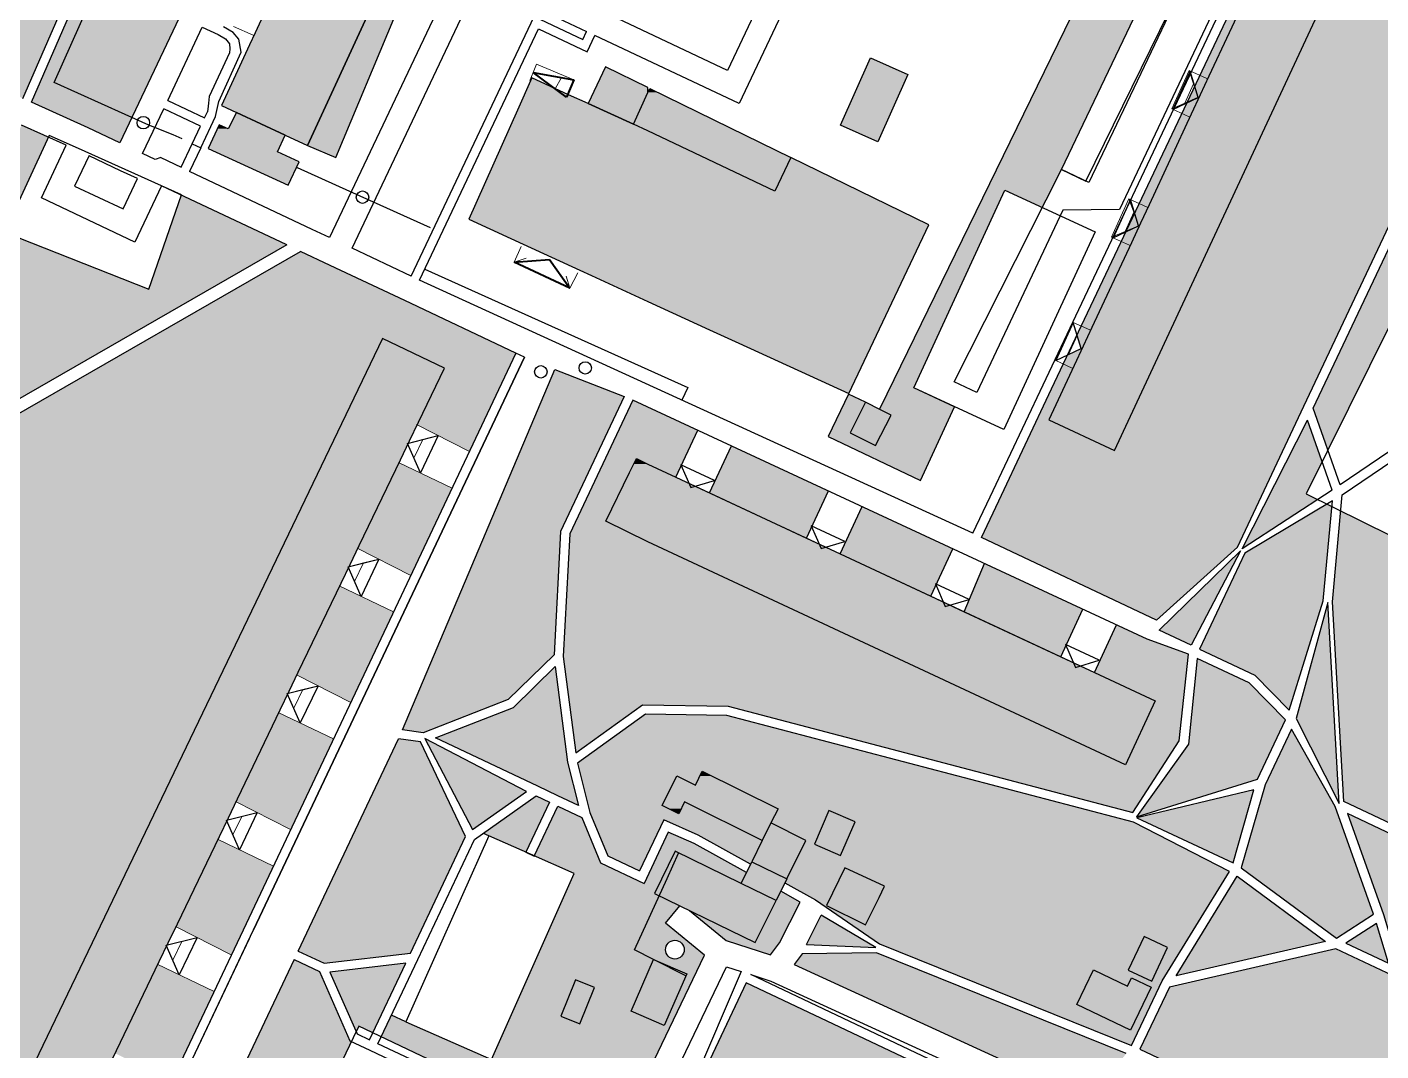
# Model space of a CAD drawing. Extents: x 1000 to 4000, y -4000 to -1000.
# Drawn here: x 1900.4 to 2117.6, y -2611.1 to -2446.8 of the extents above; entities that cross this region are included whole.
import ezdxf

# ---------------------------------------------------------------- set-up
doc = ezdxf.new("R2010")
doc.units = 0
doc.header["$MEASUREMENT"] = 0
for name, color, linetype in [('AVTOSTOYANKI', 150, 'CONTINUOUS'), ('DOR_DOROZHKA', 40, 'CONTINUOUS'), ('DOR_LESTNICA', 6, 'CONTINUOUS'), ('MUSOR_PLOSHCHADKI', 34, 'CONTINUOUS'), ('OGRAZHDENIYA', 12, 'CONTINUOUS'), ('PL_DETSKAYA', 1, 'CONTINUOUS'), ('PL_SPORT', 5, 'CONTINUOUS'), ('PROEZDY', 253, 'CONTINUOUS'), ('VOROTA_SHLAGBAUMY', 30, 'CONTINUOUS'), ('ZDANIYA', 250, 'CONTINUOUS'), ('ZDANIYA_OSM_DOP', 250, 'CONTINUOUS'), ('ZDANIYA_OSM_DOP_ZALIVKA', 252, 'CONTINUOUS'), ('ZDANIYA_ZALIVKA', 251, 'CONTINUOUS')]:
    doc.layers.add(name, color=color, linetype=linetype)
doc.layers.add('GREEN_AREAS', color=7, linetype='CONTINUOUS', true_color=0x91ce82)
doc.layers.add('подъезды', color=6, linetype='CONTINUOUS', lineweight=40)

msp = doc.modelspace()

# ---------------------------------------------------------------- hatches: boundary and pattern name
at = {"layer": 'GREEN_AREAS'}
h = msp.add_hatch(color=256, dxfattribs=at)
h.dxf.hatch_style = 1
h.paths.add_polyline_path([(2049.15, -2507.73), (2042.63, -2504.73), (2057.26, -2473.01), (2063.28, -2475.78), (2066.36, -2469.69), (2104.11, -2390.61), (2108.44, -2392.67), (2110.95, -2389.29, -0.29898), (2110.05, -2387.91, -0.699107), (2112.69, -2386.95), (2114.64, -2384.32), (2101.62, -2376.39), (2078.93, -2422.5), (2038.31, -2505.73), (2037.13, -2508.15), (2037.28, -2508.22), (2038.99, -2509.09), (2036.5, -2513.97), (2032.43, -2511.9), (2034.91, -2507.02), (2032.16, -2505.71), (2028.92, -2512.51), (2043.72, -2519.55)])
h = msp.add_hatch(color=256, dxfattribs=at)
h.dxf.hatch_style = 1
h.paths.add_polyline_path([(2104.11, -2390.61), (2108.44, -2392.67), (2110.95, -2389.29, -0.29898), (2110.05, -2387.91, -0.699107), (2112.69, -2386.95), (2114.64, -2384.32), (2101.62, -2376.39), (2101.16, -2377.32), (2100.96, -2378.82), (2100.31, -2381.51), (2098.08, -2386.81), (2057.47, -2473.11), (2063.28, -2475.78), (2066.36, -2469.69)])
h = msp.add_hatch(color=256, dxfattribs=at)
h.dxf.hatch_style = 1
h.paths.add_polyline_path([(2122.56, -2470.95), (2132.42, -2448.6), (2146.11, -2418.23), (2125.68, -2409.19), (2124.72, -2411.17), (2112.01, -2405.02), (2106.86, -2415.92), (2107.28, -2417.31), (2105.89, -2417.97), (2064.76, -2504.89), (2056.28, -2522.81), (2053.49, -2528.7), (2081.56, -2541.97), (2094.55, -2530.27), (2105.24, -2507.63)])
h.paths.add_polyline_path([(2074.83, -2514.77), (2064.3, -2509.86), (2068.38, -2501.12), (2069.83, -2498), (2071.22, -2495.01), (2077.55, -2481.43), (2079.01, -2478.28), (2080.39, -2475.32), (2087.16, -2460.79), (2088.61, -2457.69), (2090, -2454.68), (2096.5, -2440.73), (2097.93, -2437.67), (2099.35, -2434.62), (2106.18, -2419.95), (2107.6, -2416.89), (2109.02, -2413.84), (2111.48, -2408.57), (2122, -2413.47)], flags=16)
h.paths.add_polyline_path([(2068.87, -2496.31), (2069.51, -2498.41), (2067.47, -2499.38)], flags=16)
h = msp.add_hatch(color=256, dxfattribs=at)
h.dxf.hatch_style = 1
h.paths.add_polyline_path([(1915.23, -2422.65), (1902.29, -2417.36), (1886.61, -2452.23), (1899.71, -2458.26)])
h = msp.add_hatch(color=256, dxfattribs=at)
h.dxf.hatch_style = 1
h.paths.add_polyline_path([(1904.76, -2455.7), (1918.74, -2424.34), (1916.58, -2423.3), (1901.08, -2458.88), (1910.18, -2462.97), (1915.3, -2465.39), (1917.21, -2461.35)])
h = msp.add_hatch(color=256, dxfattribs=at)
h.dxf.hatch_style = 1
h.paths.add_polyline_path([(1931.76, -2430.61), (1918.74, -2424.34), (1904.76, -2455.7), (1917.21, -2461.35)])
h = msp.add_hatch(color=256, dxfattribs=at)
h.dxf.hatch_style = 1
h.paths.add_polyline_path([(2122.53, -2487.55), (2143.81, -2498.06), (2157.91, -2488.51), (2123.59, -2472.27), (2106.73, -2507.99), (2109.08, -2514.67)])
h.paths.add_polyline_path([(2127.89, -2463.86), (2130.26, -2458.91), (2157.48, -2471.93), (2155.11, -2476.88)], flags=16)
h = msp.add_hatch(color=256, dxfattribs=at)
h.dxf.hatch_style = 1
h.paths.add_polyline_path([(1942.08, -2481.78), (1925.16, -2473.78), (1919.92, -2488.9), (1896.75, -2479.74), (1903.79, -2464.49), (1899.5, -2462.55), (1887.98, -2489.77), (1892.61, -2492.34), (1897.98, -2500.41), (1898.47, -2506.86)])
h = msp.add_hatch(color=256, dxfattribs=at)
h.dxf.hatch_style = 1
h.paths.add_polyline_path([(1957.41, -2496.79), (1967.35, -2501.56), (1963.2, -2510.2), (1962.98, -2510.66), (1971.37, -2514.92), (1978.83, -2499.16), (1960.98, -2490.72), (1949.03, -2485.07), (1944.28, -2482.82), (1898.31, -2509.26), (1886.19, -2542.53), (1876.48, -2563.06), (1857.44, -2614.2), (1850.5, -2632.01), (1862.74, -2634.13), (1905.43, -2654.32), (1911.24, -2642.04), (1901.98, -2637.59), (1899.73, -2642.29), (1889.79, -2637.52)])
h = msp.add_hatch(color=256, dxfattribs=at)
h.dxf.hatch_style = 1
h.paths.add_polyline_path([(2172.08, -2495.22), (2159.48, -2489.25), (2145.36, -2498.83), (2149.67, -2500.95), (2132.73, -2535.12), (2111.15, -2524.46), (2109.82, -2539.05), (2111.64, -2571.06), (2131.7, -2580.56)])
h = msp.add_hatch(color=256, dxfattribs=at)
h.dxf.hatch_style = 1
h.paths.add_polyline_path([(1985.95, -2527.73), (1996.2, -2506.08), (1985.08, -2501.76), (1960.6, -2559.58), (1963.92, -2560.04), (1977.6, -2554.71), (1984.93, -2547.52)])
h = msp.add_hatch(color=256, dxfattribs=at)
h.dxf.hatch_style = 1
h.paths.add_polyline_path([(2000, -2529.39), (1993.26, -2526.12), (1997.06, -2518.27), (1998.14, -2516.03), (2000, -2516.94), (2004.48, -2519.03), (2005.35, -2517.18), (2005.28, -2517.04), (2005.39, -2517.09), (2008, -2511.51), (1997.58, -2506.67), (1987.44, -2528.11), (1986.42, -2547.82), (1988.41, -2563.29), (1999.12, -2555.59), (2012.85, -2555.76), (2077.8, -2572.82), (2085.23, -2561.36), (2086.69, -2547.43), (2080.1, -2545.01), (2075.18, -2542.72), (2071.62, -2550.39), (2081.38, -2554.95), (2076.6, -2565.18)])
h = msp.add_hatch(color=256, dxfattribs=at)
h.dxf.hatch_style = 1
h.paths.add_polyline_path([(2107.43, -2522.63), (2105.59, -2521.72), (2108.15, -2516.54), (2105.82, -2509.92), (2095.31, -2530.56)])
h = msp.add_hatch(color=256, dxfattribs=at)
h.dxf.hatch_style = 1
h.paths.add_polyline_path([(2028.96, -2521.25), (2013.39, -2514.02), (2009.87, -2521.55), (2025.44, -2528.82), (2025.44, -2528.82), (2009.87, -2521.55), (2004.48, -2519.03), (2000, -2516.94), (1998.14, -2516.03), (1997.06, -2518.27), (1993.26, -2526.12), (2000, -2529.39), (2076.6, -2565.18), (2081.38, -2554.95), (2071.62, -2550.39), (2009.87, -2521.55), (2009.87, -2521.55), (2025.44, -2528.82), (2026.28, -2527.01), (2026.2, -2526.84), (2026.33, -2526.9)])
h = msp.add_hatch(color=256, dxfattribs=at)
h.dxf.hatch_style = 1
h.paths.add_polyline_path([(1968.59, -2520.8), (1960.07, -2516.71), (1953.68, -2530.01), (1953.46, -2530.46), (1961.97, -2534.79)])
h = msp.add_hatch(color=256, dxfattribs=at)
h.dxf.hatch_style = 1
h.paths.add_polyline_path([(2108.32, -2538.89), (2109.71, -2523.75), (2108.91, -2523.36), (2095.75, -2531.25), (2088.49, -2546.62), (2097.35, -2550.82), (2102.85, -2556.41)])
h = msp.add_hatch(color=256, dxfattribs=at)
h.dxf.hatch_style = 1
h.paths.add_polyline_path([(2034.35, -2523.75), (2030.83, -2531.34), (2045.36, -2538.13), (2046.2, -2536.33), (2046.13, -2536.14), (2046.26, -2536.21), (2048.92, -2530.52)], flags=17)
h = msp.add_hatch(color=256, dxfattribs=at)
h.dxf.hatch_style = 1
h.paths.add_polyline_path([(2095.08, -2530.84), (2082.02, -2543.57), (2087.13, -2545.98)])
h = msp.add_hatch(color=256, dxfattribs=at)
h.dxf.hatch_style = 1
h.paths.add_polyline_path([(2069.79, -2540.22), (2053.99, -2532.88), (2050.75, -2540.64), (2066.23, -2547.88), (2067.07, -2546.07), (2067, -2545.89), (2067.13, -2545.95)], flags=17)
h = msp.add_hatch(color=256, dxfattribs=at)
h.dxf.hatch_style = 1
h.paths.add_polyline_path([(1959.19, -2540.66), (1950.55, -2536.51), (1943.91, -2550.33), (1943.69, -2550.79), (1952.33, -2555.17)])
h = msp.add_hatch(color=256, dxfattribs=at)
h.dxf.hatch_style = 1
h.paths.add_polyline_path([(2109.05, -2539.17), (2104, -2557.74), (2110.87, -2571.38)])
h = msp.add_hatch(color=256, dxfattribs=at)
h.dxf.hatch_style = 1
h.paths.add_polyline_path([(1985.12, -2549.44), (1978.42, -2556), (1965.9, -2560.88), (1982.31, -2568.64), (1985.52, -2570.15), (1988.85, -2571.73), (1987.09, -2564.77)])
h = msp.add_hatch(color=256, dxfattribs=at)
h.dxf.hatch_style = 1
h.paths.add_polyline_path([(2102.29, -2557.98), (2096.47, -2552.06), (2088.12, -2548.11), (2086.69, -2561.87), (2078.35, -2573.52), (2097.78, -2567.51)])
h = msp.add_hatch(color=256, dxfattribs=at)
h.dxf.hatch_style = 1
h.paths.add_polyline_path([(1949.55, -2561.04), (1940.79, -2556.83), (1934.15, -2570.65), (1933.93, -2571.11), (1942.68, -2575.56)])
h = msp.add_hatch(color=256, dxfattribs=at)
h.dxf.hatch_style = 1
h.paths.add_polyline_path([(2018.32, -2577.32), (2005.87, -2571.14), (2004.93, -2573.05), (2002.27, -2571.73), (2004.63, -2566.97), (2007.6, -2568.45), (2008.71, -2566.2), (2020.87, -2572.25), (2019.71, -2574.49), (2025.35, -2577.36), (2022.28, -2583.51), (2021.96, -2584.15), (2026.88, -2586.86), (2037.15, -2593.92), (2077.56, -2610.22), (2082.47, -2599.84), (2093.27, -2582.29), (2077.87, -2574.38), (2012.65, -2557.26), (1999.6, -2557.09), (1988.68, -2564.94), (1990.67, -2572.85), (1993.57, -2579.8), (1998.65, -2582.21), (2002.53, -2574.04), (2008.05, -2576.49), (2016.46, -2581.12), (2016.64, -2580.77)])
h.paths.add_polyline_path([(2026.7, -2577.94), (2029.04, -2572.53), (2033.25, -2574.35), (2030.91, -2579.76)], flags=16)
h.paths.add_polyline_path([(2031.6, -2581.73), (2037.92, -2584.66), (2037.07, -2586.5), (2034.92, -2590.86), (2028.63, -2587.77)], flags=16)
h.paths.add_polyline_path([(2068.8, -2603.64), (2071.47, -2598.07), (2076.95, -2600.7), (2077.59, -2599.35), (2080.75, -2600.87), (2077.43, -2607.77)], flags=16)
h.paths.add_polyline_path([(2077.06, -2598.15), (2079.58, -2592.73), (2083.36, -2594.48), (2080.84, -2599.9)], flags=16)
h = msp.add_hatch(color=256, dxfattribs=at)
h.dxf.hatch_style = 1
h.paths.add_polyline_path([(2110.23, -2571.86), (2103.25, -2559.46), (2099.02, -2568.41), (2095.19, -2581.7), (2110.46, -2592.99), (2116.39, -2589.16)])
h = msp.add_hatch(color=256, dxfattribs=at)
h.dxf.hatch_style = 1
h.paths.add_polyline_path([(1963.5, -2561.5), (1959.99, -2561.01), (1943.87, -2595.08), (1948.03, -2597.04), (1961.89, -2595.43), (1970.75, -2576.71)])
h = msp.add_hatch(color=256, dxfattribs=at)
h.dxf.hatch_style = 1
h.paths.add_polyline_path([(1980.51, -2569.45), (1964.19, -2560.99), (1971.87, -2575.58)])
h = msp.add_hatch(color=256, dxfattribs=at)
h.dxf.hatch_style = 1
h.paths.add_polyline_path([(2097.22, -2569.22), (2078.41, -2573.71), (2093.86, -2580.91)])
h = msp.add_hatch(color=256, dxfattribs=at)
h.dxf.hatch_style = 1
h.paths.add_polyline_path([(1984.2, -2571.19), (1982.06, -2570.18), (1973.59, -2576.2), (1974.45, -2576.57), (1981.17, -2579.54), (1980.41, -2579.19)])
h = msp.add_hatch(color=256, dxfattribs=at)
h.dxf.hatch_style = 1
h.paths.add_polyline_path([(2009.07, -2595.71), (2002.82, -2590.59), (2005.09, -2587.81), (2001.79, -2586.21), (1997.83, -2594.89), (2000.9, -2596.43), (2006.22, -2598.75), (2002.59, -2607.01), (1997.28, -2604.69), (2000.9, -2596.43), (1997.83, -2594.89), (2001.79, -2586.21), (2001.07, -2585.85), (2004.36, -2579.07), (2014.95, -2584.21), (2015.8, -2582.47), (2007.39, -2577.84), (2003.26, -2576.01), (1999.37, -2584.21), (1992.4, -2580.91), (1989.38, -2573.64), (1985.56, -2571.83), (1981.78, -2579.81), (1988.16, -2582.63), (1974.9, -2612.49), (1961.17, -2606.43), (1958.86, -2605.34), (1957.21, -2608.83), (1973.63, -2616.64), (1973.11, -2617.72), (1981.8, -2621.82), (1986.86, -2620.6), (1993.4, -2623.69), (1996.01, -2622.96)])
h.paths.add_polyline_path([(1986.03, -2605.52), (1988.4, -2599.7), (1991.45, -2600.94), (1989.09, -2606.76)], flags=16)
h.paths.add_polyline_path([(2002.82, -2594.85, -1), (2005.82, -2594.85, -1)], flags=16)
h = msp.add_hatch(color=256, dxfattribs=at)
h.dxf.hatch_style = 1
h.paths.add_polyline_path([(1989.38, -2573.64), (1985.56, -2571.83), (1981.78, -2579.81), (1988.16, -2582.63), (1987.97, -2583.06), (1988.22, -2582.61), (1989.13, -2581.06), (1990.78, -2578.17), (1991.06, -2577.68)])
h = msp.add_hatch(color=256, dxfattribs=at)
h.dxf.hatch_style = 1
h.paths.add_polyline_path([(2136.93, -2584.69), (2132.87, -2582.77), (2112.23, -2573), (2118.01, -2589.23), (2120.62, -2597.9), (2128.84, -2601.79)])
h = msp.add_hatch(color=256, dxfattribs=at)
h.dxf.hatch_style = 1
h.paths.add_polyline_path([(1939.91, -2581.43), (1931.02, -2577.16), (1924.51, -2590.72), (1924.29, -2591.18), (1933.16, -2595.69), (1935.04, -2591.73)])
h = msp.add_hatch(color=256, dxfattribs=at)
h.dxf.hatch_style = 1
h.paths.add_polyline_path([(2094.54, -2583.08), (2084.71, -2599.07), (2108.67, -2593.54)])
h = msp.add_hatch(color=256, dxfattribs=at)
h.dxf.hatch_style = 1
h.paths.add_polyline_path([(2024.4, -2587.21), (2021.29, -2585.49), (2020.57, -2586.94), (2017.2, -2593.68), (2006.67, -2588.57), (2012.52, -2593.38), (2019.66, -2595.7), (2021.09, -2593.75)], flags=17)
h = msp.add_hatch(color=256, dxfattribs=at)
h.dxf.hatch_style = 1
h.paths.add_polyline_path([(2027.81, -2589.32), (2025.44, -2594.01), (2036.58, -2594.52)])
h = msp.add_hatch(color=256, dxfattribs=at)
h.dxf.hatch_style = 1
h.paths.add_polyline_path([(2116.87, -2590.64), (2111.97, -2593.8), (2118.79, -2597.03)])
h = msp.add_hatch(color=256, dxfattribs=at)
h.dxf.hatch_style = 1
h.paths.add_polyline_path([(2036.65, -2595.34), (2024.76, -2595.52), (2023.48, -2597.25), (2070.9, -2619.02), (2076.73, -2611.51)])
h = msp.add_hatch(color=256, dxfattribs=at)
h.dxf.hatch_style = 1
h.paths.add_polyline_path([(2119.42, -2598.99), (2110.34, -2594.7), (2083.66, -2600.85), (2078.93, -2610.83), (2102.24, -2621.85), (2127.41, -2620.91), (2123.97, -2609.98)])
h = msp.add_hatch(color=256, dxfattribs=at)
h.dxf.hatch_style = 1
h.paths.add_polyline_path([(1943.99, -2648.95), (1951.44, -2640.62), (1957.17, -2643.32), (1960.75, -2635.74), (1943.79, -2627.66), (1952.43, -2609.59), (1952.18, -2609.47), (1947.33, -2598.37), (1943.23, -2596.43), (1916.7, -2652.48), (1909.56, -2649.1), (1906.78, -2654.96), (1919.55, -2660.99), (1928.88, -2657.53)])
h.paths.add_polyline_path([(1954.48, -2660.16), (1947.13, -2657.09), (1951.09, -2647.63), (1958.44, -2650.68)], flags=16)
h = msp.add_hatch(color=256, dxfattribs=at)
h.dxf.hatch_style = 1
h.paths.add_polyline_path([(1930.39, -2601.55), (1921.38, -2597.23), (1914.76, -2611.01), (1914.54, -2611.47), (1923.54, -2616.04)])
h = msp.add_hatch(color=256, dxfattribs=at)
h.dxf.hatch_style = 1
h.paths.add_polyline_path([(1961.14, -2597.03), (1948.99, -2598.44), (1953.18, -2608.02), (1953.62, -2607.12), (1955.86, -2608.18)])
h = msp.add_hatch(color=256, dxfattribs=at)
h.dxf.hatch_style = 1
h.paths.add_polyline_path([(2044.78, -2613.92), (2015.77, -2600.18), (2007.72, -2617.18), (2012.49, -2619.47), (2012.67, -2619.09), (2015.6, -2612.98), (2015.61, -2612.98), (2026.85, -2618.39), (2004.88, -2663.52), (1992.53, -2689.47), (1976.2, -2724.22), (1958.97, -2760.91), (1958.59, -2760.72), (1958.58, -2760.73), (1947.73, -2755.29), (1952.62, -2744.75), (1948.33, -2742.7), (1941.29, -2757.59), (1943.29, -2758.55), (1943.3, -2758.53), (1970.99, -2771.88), (1970.86, -2772.16), (1970.89, -2772.17), (1970.5, -2772.96), (1967.44, -2779.7), (1971.97, -2782.17), (1983.69, -2757.06), (1984.77, -2757.58), (1984.56, -2756.18), (1991.73, -2741.02), (1991.92, -2725.64)])
h = msp.add_hatch(color=256, dxfattribs=at)
h.dxf.hatch_style = 1
h.paths.add_polyline_path([(1961.17, -2606.43), (1958.86, -2605.34), (1957.21, -2608.83), (1973.23, -2616.45), (1973.4, -2615.98), (1973.74, -2615.12), (1974.81, -2612.45)])

# ---------------------------------------------------------------- linework, layer by layer
at = {"layer": 'AVTOSTOYANKI'}
for points in [[(2104.11, -2390.61), (2108.44, -2392.67), (2070.7, -2471.75), (2066.36, -2469.69)], [(1903.92, -2464.21), (1896.75, -2479.74), (1919.92, -2488.9), (1925.18, -2473.73), (1908.64, -2466.33)], [(2057.26, -2473.01), (2071.74, -2479.65), (2057.11, -2511.38), (2042.63, -2504.73)]]:
    msp.add_lwpolyline(points, close=True, dxfattribs=at)
at = {"layer": 'DOR_DOROZHKA'}
for p, q in [((1928.5, -2446.85), (1931.06, -2447.99)), ((1933.48, -2447.7), (1931.92, -2446.8)), ((1934.34, -2448.79), (1933.48, -2447.7)), ((1931.06, -2447.99), (1932.21, -2448.71)), ((1932.21, -2448.71), (1932.89, -2449.52)), ((1932.89, -2449.52), (1932.9, -2450.33)), ((1934.75, -2450.84), (1934.34, -2448.79)), ((1932.87, -2450.94), (1929.62, -2457.98)), ((1931.15, -2458.78), (1934.75, -2450.84)), ((1932.9, -2450.33), (1932.87, -2450.94)), ((1929.62, -2457.98), (1929.5, -2459.05)), ((1928.23, -2462.74), (1922.31, -2459.93)), ((1922.95, -2458.58), (1928.88, -2461.38)), ((1928.88, -2461.38), (1929.33, -2460.42)), ((1929.44, -2459.54), (1929.33, -2460.42)), ((1929.5, -2459.05), (1929.44, -2459.54)), ((1930.64, -2461.15), (1931.15, -2458.78)), ((1926.89, -2465.57), (1928.23, -2462.74)), ((1928.25, -2466.21), (1929.88, -2462.76)), ((1929.88, -2462.76), (1930.64, -2461.15)), ((2009.87, -2521.55), (2013.39, -2514.02)), ((2025.44, -2528.82), (2028.96, -2521.25)), ((2030.83, -2531.34), (2034.35, -2523.75)), ((2045.36, -2538.13), (2048.92, -2530.52)), ((2050.75, -2540.64), (2053.99, -2532.88)), ((2066.23, -2547.88), (2069.79, -2540.22)), ((2071.62, -2550.39), (2075.18, -2542.72)), ((1974.45, -2576.57), (1973.59, -2576.2)), ((1961.17, -2606.43), (1958.86, -2605.34))]:
    msp.add_line(p, q, dxfattribs=at)
at = {"layer": 'DOR_DOROZHKA', "linetype": 'Continuous', "lineweight": 0}
for p, q in [((1933.5, -2446.72), (1936.66, -2448.14)), ((1981.06, -2455.4), (1981.6, -2454.1)), ((1981.6, -2454.1), (1982.14, -2452.77)), ((1985.11, -2456.71), (1981.6, -2454.1)), ((1981.6, -2454.1), (1986.15, -2454.92)), ((1982.14, -2452.77), (1988.13, -2455.28)), ((2084.02, -2459.92), (2086.8, -2453.78)), ((2086.8, -2453.78), (2089.68, -2455.09)), ((2087.54, -2455.94), (2086.8, -2453.78)), ((1986.15, -2454.92), (1985.11, -2456.71)), ((1986.15, -2454.92), (1988.13, -2455.28)), ((1988.13, -2455.28), (1986.95, -2458.08)), ((2086.15, -2459.01), (2087.54, -2455.94)), ((2088.29, -2458.1), (2087.54, -2455.94)), ((1986.95, -2458.08), (1985.11, -2456.71)), ((2086.15, -2459.01), (2088.29, -2458.09)), ((2088.29, -2458.09), (2088.29, -2458.1)), ((2084.02, -2459.92), (2086.15, -2459.01)), ((2086.84, -2461.2), (2084.02, -2459.92)), ((2074.36, -2480.54), (2077.15, -2474.4)), ((2077.15, -2474.4), (2080.07, -2475.73)), ((2077.92, -2476.54), (2077.15, -2474.4)), ((2076.53, -2479.61), (2077.92, -2476.54)), ((2078.7, -2478.69), (2077.92, -2476.54)), ((2074.36, -2480.54), (2076.53, -2479.61)), ((2076.53, -2479.61), (2078.7, -2478.69)), ((2078.7, -2478.69), (2078.7, -2478.69)), ((1979.64, -2482.05), (1978.52, -2484.55)), ((2077.23, -2481.84), (2074.36, -2480.54)), ((1978.52, -2484.55), (1978.56, -2484.57)), ((1978.56, -2484.57), (1980.44, -2483.89)), ((1978.56, -2484.57), (1987.43, -2488.73)), ((1987.45, -2488.69), (1986.86, -2486.78)), ((1987.45, -2488.69), (1988.75, -2486.24)), ((1987.43, -2488.73), (1987.45, -2488.69)), ((2065.44, -2500.34), (2068.23, -2494.21)), ((2068.23, -2494.21), (2070.9, -2495.42)), ((2068.87, -2496.31), (2068.23, -2494.21)), ((2067.47, -2499.38), (2068.87, -2496.31)), ((2069.51, -2498.41), (2068.87, -2496.31)), ((2065.44, -2500.34), (2067.47, -2499.38)), ((2067.47, -2499.38), (2069.51, -2498.41)), ((2069.51, -2498.41), (2069.51, -2498.41)), ((2068.06, -2501.53), (2065.44, -2500.34)), ((1962.88, -2510.61), (1971.37, -2514.92)), ((1966.37, -2512.38), (1963.5, -2518.35)), ((1963.89, -2513.01), (1966.37, -2512.38)), ((1961.42, -2513.63), (1963.89, -2513.01)), ((1962.46, -2515.99), (1961.42, -2513.63)), ((1962.46, -2515.99), (1961.42, -2513.63)), ((1963.89, -2513.01), (1962.46, -2515.99)), ((1968.59, -2520.8), (1959.97, -2516.66)), ((1963.5, -2518.35), (1962.46, -2515.99)), ((1953.36, -2530.41), (1961.97, -2534.79)), ((1956.85, -2532.19), (1953.98, -2538.16)), ((1954.38, -2532.81), (1956.85, -2532.19)), ((1951.91, -2533.44), (1954.38, -2532.81)), ((1952.94, -2535.8), (1951.91, -2533.44)), ((1952.94, -2535.8), (1951.91, -2533.44)), ((1954.38, -2532.81), (1952.94, -2535.8)), ((1959.19, -2540.66), (1950.45, -2536.46)), ((1953.98, -2538.16), (1952.94, -2535.8)), ((1943.6, -2550.74), (1952.33, -2555.17)), ((1942.14, -2553.76), (1944.61, -2553.13)), ((1943.18, -2556.12), (1942.14, -2553.76)), ((1943.18, -2556.12), (1942.14, -2553.76)), ((1944.61, -2553.13), (1943.18, -2556.12)), ((1947.09, -2552.51), (1944.21, -2558.48)), ((1944.61, -2553.13), (1947.09, -2552.51)), ((1944.21, -2558.48), (1943.18, -2556.12)), ((1949.55, -2561.04), (1940.69, -2556.79)), ((1933.83, -2571.06), (1942.68, -2575.56)), ((1932.37, -2574.09), (1934.85, -2573.46)), ((1934.85, -2573.46), (1933.41, -2576.45)), ((1937.32, -2572.83), (1934.45, -2578.81)), ((1934.85, -2573.46), (1937.32, -2572.83)), ((1933.41, -2576.45), (1932.37, -2574.09)), ((1933.41, -2576.45), (1932.37, -2574.09)), ((1939.91, -2581.43), (1930.92, -2577.11)), ((1934.45, -2578.81), (1933.41, -2576.45)), ((1924.19, -2591.13), (1933.16, -2595.69)), ((1927.68, -2592.9), (1924.81, -2598.87)), ((1925.2, -2593.53), (1927.68, -2592.9)), ((1922.73, -2594.15), (1925.2, -2593.53)), ((1923.77, -2596.51), (1922.73, -2594.15)), ((1923.77, -2596.51), (1922.73, -2594.15)), ((1925.2, -2593.53), (1923.77, -2596.51)), ((1930.39, -2601.55), (1921.28, -2597.18)), ((1924.81, -2598.87), (1923.77, -2596.51))]:
    msp.add_line(p, q, dxfattribs=at)
at = {"layer": 'DOR_DOROZHKA', "color": 253}
msp.add_line((2004.48, -2519.03), (2071.62, -2550.39), dxfattribs=at)
at = {"layer": 'DOR_DOROZHKA'}
for points in [[(2054.92, -2522.17), (2063.4, -2504.25), (2111.26, -2403.11)], [(2056.28, -2522.81), (2064.76, -2504.89), (2112.61, -2403.76)], [(1899.71, -2458.26), (1915.23, -2422.65)], [(1901.08, -2458.88), (1916.58, -2423.3)], [(1962.01, -2486.78), (1981.72, -2445.13), (1989.53, -2448.82), (1990.14, -2447.51)], [(1963.37, -2487.42), (1982.43, -2447.12), (1990.24, -2450.81), (1991.5, -2448.15)], [(2081.56, -2541.97), (2094.55, -2530.27), (2105.24, -2507.63), (2122.56, -2470.95), (2132.42, -2448.6)], [(2106.73, -2507.99), (2123.59, -2472.27), (2157.91, -2488.51), (2111.06, -2520.26)], [(1942.08, -2481.78), (1898.47, -2506.86), (1897.98, -2500.41), (1892.61, -2492.34), (1887.98, -2489.77)], [(1978.83, -2499.16), (1935.04, -2591.73), (1905.43, -2654.32), (1862.74, -2634.13), (1850.5, -2632.01), (1857.44, -2614.2), (1876.48, -2563.06), (1886.19, -2542.53), (1898.31, -2509.26), (1944.28, -2482.82)], [(1964.2, -2485.66), (2006.38, -2504.63), (2005.44, -2506.68)], [(2131.7, -2580.56), (2111.64, -2571.06), (2109.82, -2539.05), (2111.39, -2521.85), (2159.48, -2489.25), (2172.08, -2495.22)], [(1980.19, -2499.78), (1936.71, -2591.69)], [(1996.2, -2506.08), (1985.95, -2527.73), (1984.93, -2547.52), (1977.6, -2554.71), (1963.92, -2560.04), (1960.6, -2559.58)], [(1997.58, -2506.67), (1987.44, -2528.11), (1986.42, -2547.82), (1988.41, -2563.29), (1999.12, -2555.59), (2012.85, -2555.76), (2077.8, -2572.82), (2085.23, -2561.36), (2086.69, -2547.43), (2080.1, -2545.01)], [(2111.06, -2520.26), (2106.73, -2507.99)], [(2109.76, -2521.1), (2095.31, -2530.56), (2105.82, -2509.92)], [(2109.76, -2521.1), (2105.82, -2509.92)], [(2004.48, -2519.03), (2008, -2511.51)], [(2108.32, -2538.89), (2109.79, -2522.83), (2095.75, -2531.25), (2088.49, -2546.62), (2097.35, -2550.82), (2102.85, -2556.41), (2108.32, -2538.89)], [(2082.02, -2543.57), (2095.08, -2530.84), (2087.13, -2545.98), (2082.02, -2543.57)], [(2110.87, -2571.38), (2109.05, -2539.17), (2104, -2557.74), (2110.87, -2571.38)], [(1988.85, -2571.73), (1985.52, -2570.15), (1982.31, -2568.64), (1965.9, -2560.88), (1978.42, -2556), (1985.12, -2549.44), (1987.09, -2564.77), (1988.85, -2571.73)], [(2102.29, -2557.98), (2096.47, -2552.06), (2088.12, -2548.11), (2086.69, -2561.87), (2078.35, -2573.52), (2097.78, -2567.51), (2102.29, -2557.98)], [(2021.96, -2584.15), (2026.88, -2586.86), (2037.15, -2593.92), (2077.56, -2610.22), (2082.47, -2599.84), (2093.27, -2582.29), (2077.87, -2574.38), (2012.65, -2557.26), (1999.6, -2557.09), (1988.68, -2564.94), (1990.67, -2572.85), (1993.57, -2579.8)], [(2116.39, -2589.16), (2110.23, -2571.86), (2103.25, -2559.46), (2099.02, -2568.41), (2095.19, -2581.7), (2110.46, -2592.99), (2116.39, -2589.16)], [(1943.87, -2595.08), (1948.03, -2597.04), (1961.89, -2595.43), (1970.75, -2576.71), (1963.5, -2561.5), (1959.99, -2561.01)], [(1980.51, -2569.45), (1964.19, -2560.99), (1971.87, -2575.58), (1980.51, -2569.45)], [(2078.41, -2573.71), (2093.86, -2580.91), (2097.22, -2569.22), (2078.41, -2573.71)], [(1996.01, -2622.96), (1993.4, -2623.69), (1986.86, -2620.6), (1981.8, -2621.82), (1970.66, -2616.56), (1956.68, -2609.94), (1963.07, -2596.45), (1972.17, -2577.2), (1982.06, -2570.18), (1984.2, -2571.19), (1980.41, -2579.19), (1981.77, -2579.83), (1985.56, -2571.83), (1989.38, -2573.64), (1992.4, -2580.91)], [(2120.62, -2597.9), (2128.84, -2601.79), (2136.93, -2584.69), (2132.87, -2582.77), (2112.23, -2573), (2118.01, -2589.23), (2120.62, -2597.9)], [(2016.46, -2581.12), (2008.05, -2576.49), (2002.53, -2574.04), (1998.65, -2582.21)], [(2015.8, -2582.47), (2007.39, -2577.84), (2003.26, -2576.01), (1999.37, -2584.21)], [(2094.54, -2583.08), (2108.67, -2593.54), (2084.71, -2599.07), (2094.54, -2583.08)], [(2024.4, -2587.21), (2021.29, -2585.49)], [(2025.44, -2594.01), (2036.58, -2594.52), (2027.81, -2589.32)], [(2118.79, -2597.03), (2116.87, -2590.64), (2111.97, -2593.8), (2118.79, -2597.03)], [(1943.23, -2596.43), (1947.33, -2598.37), (1952.18, -2609.47), (1955.37, -2610.98), (1969.34, -2617.59), (1957.17, -2643.32), (1951.44, -2640.62), (1943.99, -2648.95), (1928.88, -2657.53), (1919.55, -2660.99), (1906.78, -2654.96), (1936.07, -2593.05), (1936.07, -2593.05)], [(2076.73, -2611.51), (2036.65, -2595.34), (2024.76, -2595.52)], [(2119.42, -2598.99), (2110.34, -2594.7), (2083.66, -2600.85), (2078.93, -2610.83), (2102.24, -2621.85), (2127.41, -2620.91), (2123.97, -2609.98)], [(1948.99, -2598.44), (1953.33, -2608.36), (1955.33, -2609.3), (1961.14, -2597.03), (1948.99, -2598.44)], [(2014.96, -2598.37), (2007.32, -2616.19), (2007.32, -2616.19)], [(2142.31, -2659.23), (2140.64, -2662.77), (2046.12, -2612.89), (2016.48, -2598.86)], [(2044.78, -2613.92), (2015.77, -2600.18), (2008.11, -2616.38), (1942.14, -2755.79), (1937.82, -2764.93)]]:
    msp.add_lwpolyline(points, dxfattribs=at)
at = {"layer": 'DOR_LESTNICA'}
for points in [[(1925.12, -2469.32), (1926.89, -2465.57), (1928.25, -2466.21), (1926.47, -2469.98)], [(2052.14, -2528.05), (2054.92, -2522.17)], [(2053.49, -2528.7), (2056.28, -2522.81)], [(1993.57, -2579.8), (1998.65, -2582.21)], [(1992.4, -2580.91), (1999.37, -2584.21)]]:
    msp.add_lwpolyline(points, dxfattribs=at)
at = {"layer": 'GREEN_AREAS'}
msp.add_lwpolyline([(2034.91, -2507.02), (2032.16, -2505.71), (2028.92, -2512.51), (2043.72, -2519.55), (2049.15, -2507.73), (2042.63, -2504.73), (2057.26, -2473.01)], dxfattribs=at)
msp.add_lwpolyline([(1952.62, -2744.75), (1948.33, -2742.7), (1941.29, -2757.59), (1970.99, -2771.88), (1967.44, -2779.7), (1971.97, -2782.17), (1983.69, -2757.06), (1984.77, -2757.58), (1984.56, -2756.18), (1991.73, -2741.02), (1991.92, -2725.64), (2044.78, -2613.92), (2015.77, -2600.18), (2007.72, -2617.18), (2012.49, -2619.47), (2015.6, -2612.98), (2026.47, -2618.21), (1958.58, -2760.73), (1947.73, -2755.29), (1952.62, -2744.75)], close=True, dxfattribs=at)
at = {"layer": 'MUSOR_PLOSHCHADKI'}
msp.add_circle((2004.32, -2594.85), 1.5, dxfattribs=at)
at = {"layer": 'OGRAZHDENIYA'}
for points in [[(1925.28, -2464.78), (1923.83, -2464.12), (1919.94, -2462.58), (1904.76, -2455.7), (1938.38, -2380.31), (1973.47, -2305.61), (1989.29, -2312.68), (2052.03, -2348.04), (2054.48, -2349.25), (2066.12, -2356), (2101.79, -2376.03), (2078.93, -2422.5), (2038.31, -2505.73), (2037.13, -2508.15)], [(1943.63, -2469.34), (1943.72, -2469.38), (1953.78, -2473.92), (1965.08, -2478.99)], [(2006.1, -2599.03), (2000.9, -2596.43), (1997.83, -2594.89), (2003.06, -2583.44), (2004.92, -2579.35)]]:
    msp.add_lwpolyline(points, dxfattribs=at)
at = {"layer": 'PL_DETSKAYA'}
for points in [[(2122.53, -2487.55), (2105.59, -2521.72), (2132.73, -2535.12), (2149.67, -2500.95)], [(1973.63, -2616.64), (1953.62, -2607.12), (1952.72, -2608.97), (1943.79, -2627.66), (1963.8, -2637.19)]]:
    msp.add_lwpolyline(points, close=True, dxfattribs=at)
at = {"layer": 'PL_SPORT'}
msp.add_lwpolyline([(1974.45, -2576.57), (1961.17, -2606.43), (1974.9, -2612.49), (1988.16, -2582.63), (1981.18, -2579.55)], close=True, dxfattribs=at)
at = {"layer": 'PROEZDY'}
msp.add_line((1921.85, -2467.77), (1925.12, -2469.32), dxfattribs=at)
at = {"layer": 'PROEZDY', "color": 253}
msp.add_line((1980.19, -2499.78), (1978.83, -2499.16), dxfattribs=at)
at = {"layer": 'PROEZDY'}
for points in [[(2057.18, -2349.32), (2044.95, -2375.19), (2050.1, -2384.19), (2014.65, -2459.1), (1991.5, -2448.15)], [(2009.36, -2369.42), (2023.48, -2368.39), (2041.27, -2376.81), (2045.59, -2384.37), (2012.75, -2453.77), (1993.21, -2444.54)], [(2111.26, -2403.11), (2110.37, -2402.69), (2075.63, -2476.12), (2066.57, -2476.22), (2052.74, -2505.45), (2049.12, -2503.74), (2066.36, -2469.69), (2070.23, -2471.53), (2089.57, -2432.21), (2108.44, -2392.67), (2114.64, -2384.32)], [(1931.76, -2430.61), (1915.3, -2465.39), (1910.18, -2462.97), (1901.08, -2458.88)], [(1991.85, -2443.9), (1970.97, -2434.03), (1948.93, -2480.6), (1946.15, -2479.28), (1926.47, -2469.98)], [(1962.01, -2486.78), (1952.55, -2482.3), (1972.88, -2439.35), (1990.14, -2447.51)], [(1922.95, -2458.58), (1928.5, -2446.85)], [(1921.85, -2467.77), (1920.92, -2468.05), (1918.91, -2467.11), (1922.31, -2459.93)], [(1906.69, -2465.79), (1899.5, -2462.55)], [(1942.08, -2481.78), (1921.98, -2472.28), (1917.69, -2481.34), (1902.69, -2474.24), (1906.69, -2465.79)], [(1906.69, -2465.79), (1906.69, -2465.79)], [(1910.33, -2467.45), (1908.02, -2472.34), (1915.79, -2476.01), (1918.09, -2471.14), (1915.39, -2469.87), (1910.33, -2467.47)], [(1978.83, -2499.16), (1960.98, -2490.72), (1949.03, -2485.07), (1944.28, -2482.82)], [(2052.14, -2528.05), (1963.37, -2487.42)], [(1936.71, -2591.69), (1980.19, -2499.78), (1980.19, -2499.78)], [(1960.6, -2559.58), (1985.08, -2501.76), (1996.2, -2506.08)], [(2080.1, -2545.01), (1997.58, -2506.67)], [(2081.56, -2541.97), (2053.49, -2528.7)], [(1943.87, -2595.08), (1959.99, -2561.01)], [(1996.01, -2622.96), (2009.07, -2595.71), (2002.82, -2590.59), (2005.09, -2587.81)], [(2006.67, -2588.57), (2012.52, -2593.38), (2019.66, -2595.7), (2021.09, -2593.75), (2024.4, -2587.21)], [(2025.44, -2594.01), (2027.81, -2589.32)], [(1943.23, -2596.43), (1916.7, -2652.48), (1909.55, -2649.1), (1936.71, -2591.69)], [(2024.76, -2595.52), (2023.48, -2597.25), (2070.9, -2619.02)], [(2001.52, -2620.67), (2012.59, -2597.6), (2014.96, -2598.37)], [(2016.48, -2598.86), (2019.69, -2599.9), (2069.47, -2622.76), (2129.76, -2653.28), (2133.31, -2654.97), (2136.1, -2656.29), (2142.31, -2659.23)]]:
    msp.add_lwpolyline(points, dxfattribs=at)
at = {"layer": 'VOROTA_SHLAGBAUMY'}
for centre in [(1919.04, -2462.17), (1954.21, -2474.11), (1982.81, -2502.14), (1989.94, -2501.51)]:
    msp.add_circle(centre, 1, dxfattribs=at)
at = {"layer": 'ZDANIYA'}
for points in [[(2088.61, -2457.69), (2087.16, -2460.79), (2080.39, -2475.32), (2079.01, -2478.28), (2077.55, -2481.43), (2071.22, -2495.01), (2069.83, -2498), (2068.38, -2501.12), (2064.3, -2509.86), (2074.83, -2514.77), (2122, -2413.47), (2111.48, -2408.57), (2109.02, -2413.84), (2107.6, -2416.89), (2106.18, -2419.95), (2099.35, -2434.62), (2097.93, -2437.67), (2096.5, -2440.73), (2090, -2454.68)], [(1939.22, -2442.86), (1936.97, -2447.73), (1936.09, -2449.66), (1931.58, -2459.43), (1933.98, -2460.54), (1941.82, -2464.15), (1945.4, -2465.8), (1955.92, -2443), (1960.51, -2433.05), (1957.7, -2431.75), (1953.21, -2429.68), (1959.97, -2416.27), (1946.3, -2409.91), (1938.1, -2427.69), (1944.8, -2430.78)], [(1945.4, -2465.8), (1949.91, -2467.75), (1959.52, -2444.88), (1955.92, -2443)], [(1990.39, -2459.09), (1997.68, -2462.41), (2000, -2457.31), (2000, -2456.54), (1993.18, -2453.2)], [(2000, -2463.46), (1997.68, -2462.41), (1990.39, -2459.09), (1987.27, -2457.67), (1981.38, -2454.99), (1979.07, -2460.16), (1971.24, -2477.63), (1977.98, -2480.73), (1979.96, -2481.64), (1989.07, -2485.83), (1990.92, -2486.68), (2000, -2490.86), (2009.88, -2495.38), (2014.57, -2497.53), (2032.2, -2505.61), (2045.07, -2478.55), (2022.92, -2467.73), (2020.35, -2473.13)], [(2000, -2463.46), (1997.68, -2462.41), (2000, -2457.31), (2000.31, -2456.69), (2013.1, -2462.94), (2022.92, -2467.73), (2020.35, -2473.13)], [(1942.28, -2472.2), (1944.06, -2468.45), (1940.58, -2466.83), (1941.82, -2464.15), (1933.98, -2460.54), (1932.63, -2463.15), (1931.19, -2462.52), (1929.45, -2466.28)], [(2032.43, -2511.9), (2036.5, -2513.97), (2038.99, -2509.09), (2037.28, -2508.22), (2034.91, -2507.02)], [(1993.26, -2526.12), (1997.06, -2518.27), (1998.14, -2516.03), (2000, -2516.94), (2004.48, -2519.03), (2009.87, -2521.55), (2025.44, -2528.82), (2030.83, -2531.34), (2045.36, -2538.13), (2050.75, -2540.64), (2066.23, -2547.88), (2071.62, -2550.39), (2081.38, -2554.95), (2076.6, -2565.18), (2000, -2529.39)], [(2002.27, -2571.73), (2004.63, -2566.97), (2007.6, -2568.45), (2008.71, -2566.2), (2020.87, -2572.25), (2019.71, -2574.49), (2018.32, -2577.32), (2005.87, -2571.14), (2004.93, -2573.05)], [(2026.7, -2577.94), (2030.91, -2579.76), (2033.25, -2574.35), (2029.04, -2572.53)], [(2018.32, -2577.32), (2016.64, -2580.77), (2022.28, -2583.51), (2025.35, -2577.36), (2019.71, -2574.49)], [(2014.95, -2584.21), (2004.36, -2579.07), (2001.07, -2585.85), (2017.2, -2593.68), (2020.57, -2586.94)], [(2014.95, -2584.21), (2016.64, -2580.77), (2022.28, -2583.51), (2020.57, -2586.94)], [(2028.63, -2587.77), (2034.92, -2590.86), (2037.07, -2586.5), (2037.92, -2584.66), (2031.6, -2581.73)], [(1989.09, -2606.76), (1991.45, -2600.94), (1988.4, -2599.7), (1986.03, -2605.52)]]:
    msp.add_lwpolyline(points, close=True, dxfattribs=at)
msp.add_lwpolyline([(1913.3, -2614.03), (1914.76, -2611.01), (1921.6, -2596.77), (1923.05, -2593.74), (1924.51, -2590.72), (1931.24, -2576.7), (1932.69, -2573.68), (1934.15, -2570.65), (1941.01, -2556.38), (1942.46, -2553.35), (1943.91, -2550.33), (1950.77, -2536.05), (1952.22, -2533.03), (1953.68, -2530.01), (1960.29, -2516.25), (1961.74, -2513.22), (1963.2, -2510.2), (1967.35, -2501.56), (1957.41, -2496.79), (1889.79, -2637.52)], dxfattribs=at)
at = {"layer": 'ZDANIYA_OSM_DOP'}
for points in [[(2035.68, -2451.78), (2041.67, -2454.41), (2036.89, -2465.21), (2030.9, -2462.57)], [(2077.06, -2598.15), (2080.84, -2599.9), (2083.36, -2594.48), (2079.58, -2592.73)], [(2002.59, -2607.01), (1997.28, -2604.69), (2000.9, -2596.43), (2006.22, -2598.75)], [(2068.8, -2603.64), (2071.47, -2598.07), (2076.95, -2600.7), (2077.59, -2599.35), (2080.75, -2600.87), (2077.43, -2607.77)]]:
    msp.add_lwpolyline(points, close=True, dxfattribs=at)
at = {"layer": 'ZDANIYA_OSM_DOP_ZALIVKA'}
for points in [[(2034.52, -2454.41), (2041.67, -2454.41), (2035.68, -2451.78)], [(2030.9, -2462.57), (2038.05, -2462.57), (2034.52, -2454.41), (2041.67, -2454.41)], [(2036.89, -2465.21), (2036.89, -2465.21), (2030.9, -2462.57), (2038.05, -2462.57)], [(2078.77, -2594.48), (2083.36, -2594.48), (2079.58, -2592.73)], [(2077.06, -2598.15), (2081.65, -2598.15), (2078.77, -2594.48), (2083.36, -2594.48)], [(1999.89, -2598.75), (2006.22, -2598.75), (2000.9, -2596.43)], [(1997.28, -2604.69), (2003.61, -2604.69), (1999.89, -2598.75), (2006.22, -2598.75)], [(2070.21, -2600.7), (2076.95, -2600.7), (2070.85, -2599.35), (2074.14, -2599.35)], [(2070.85, -2599.35), (2074.14, -2599.35), (2071.47, -2598.07)], [(2076.95, -2600.7), (2080.4, -2600.7), (2077.59, -2599.35)], [(2080.84, -2599.9), (2080.84, -2599.9), (2077.06, -2598.15), (2081.65, -2598.15)], [(2068.8, -2603.64), (2079.42, -2603.64), (2070.12, -2600.87), (2080.75, -2600.87)], [(2070.12, -2600.87), (2080.75, -2600.87), (2070.21, -2600.7), (2080.4, -2600.7)], [(2077.43, -2607.77), (2077.43, -2607.77), (2068.8, -2603.64), (2079.42, -2603.64)], [(2002.59, -2607.01), (2002.59, -2607.01), (1997.28, -2604.69), (2003.61, -2604.69)]]:
    msp.add_solid(points, dxfattribs=at)
at = {"layer": 'ZDANIYA_ZALIVKA'}
for points in [[(2090, -2454.68), (2102.81, -2454.68), (2096.5, -2440.73), (2109.31, -2440.73)], [(1936.97, -2447.73), (1953.74, -2447.73), (1939.16, -2443), (1955.92, -2443)], [(1945.4, -2465.8), (1950.72, -2465.8), (1955.05, -2444.88), (1959.52, -2444.88)], [(1931.58, -2459.43), (1948.34, -2459.43), (1936.09, -2449.66), (1952.85, -2449.66)], [(1936.09, -2449.66), (1952.85, -2449.66), (1936.97, -2447.73), (1953.74, -2447.73)], [(1991.6, -2456.54), (2000, -2456.54), (1993.18, -2453.2)], [(1980.18, -2457.67), (1987.27, -2457.67), (1981.38, -2454.99)], [(2088.61, -2457.69), (2101.41, -2457.69), (2090, -2454.68), (2102.81, -2454.68)], [(1979.55, -2459.09), (1990.39, -2459.09), (1980.18, -2457.67), (1987.27, -2457.67)], [(1990.39, -2459.09), (1999.19, -2459.09), (1991.24, -2457.31), (2000, -2457.31)], [(1991.24, -2457.31), (2000, -2457.31), (1991.6, -2456.54), (2000, -2456.54)], [(1997.68, -2462.41), (2012.01, -2462.41), (2000, -2457.31), (2001.57, -2457.31)], [(2000, -2457.31), (2001.57, -2457.31), (2000.31, -2456.69)], [(2087.16, -2460.79), (2099.97, -2460.79), (2088.61, -2457.69), (2101.41, -2457.69)], [(1933.98, -2460.54), (1947.83, -2460.54), (1931.58, -2459.43), (1948.34, -2459.43)], [(1932.96, -2462.52), (1938.27, -2462.52), (1933.98, -2460.54)], [(1941.82, -2464.15), (1946.16, -2464.15), (1933.98, -2460.54), (1947.83, -2460.54)], [(1978.06, -2462.41), (1997.68, -2462.41), (1979.07, -2460.16), (1992.74, -2460.16)], [(1979.07, -2460.16), (1992.74, -2460.16), (1979.55, -2459.09), (1990.39, -2459.09)], [(1997.68, -2462.41), (1997.68, -2462.41), (1990.39, -2459.09), (1999.19, -2459.09)], [(1930.9, -2463.15), (1932.63, -2463.15), (1931.19, -2462.52)], [(1932.63, -2463.15), (1939.65, -2463.15), (1932.96, -2462.52), (1938.27, -2462.52)], [(1977.59, -2463.46), (2000, -2463.46), (1978.06, -2462.41), (1997.68, -2462.41)], [(1998.85, -2462.94), (2013.1, -2462.94), (1997.68, -2462.41), (2012.01, -2462.41)], [(2080.39, -2475.32), (2093.2, -2475.32), (2087.16, -2460.79), (2099.97, -2460.79)], [(1929.45, -2466.28), (1940.84, -2466.28), (1930.43, -2464.15), (1941.82, -2464.15)], [(1930.43, -2464.15), (1941.82, -2464.15), (1930.9, -2463.15), (1939.65, -2463.15)], [(1945.4, -2465.8), (1945.4, -2465.8), (1941.82, -2464.15), (1946.16, -2464.15)], [(1975.68, -2467.73), (2008.99, -2467.73), (1977.59, -2463.46), (2000, -2463.46)], [(2000, -2463.46), (2014.17, -2463.46), (1998.85, -2462.94), (2013.1, -2462.94)], [(2008.99, -2467.73), (2022.92, -2467.73), (2000, -2463.46), (2014.17, -2463.46)], [(1930.64, -2466.83), (1940.58, -2466.83), (1929.45, -2466.28), (1940.84, -2466.28)], [(1934.17, -2468.45), (1944.06, -2468.45), (1930.64, -2466.83), (1940.58, -2466.83)], [(1949.91, -2467.75), (1949.91, -2467.75), (1945.4, -2465.8), (1950.72, -2465.8)], [(1942.28, -2472.2), (1942.28, -2472.2), (1934.17, -2468.45), (1944.06, -2468.45)], [(1973.26, -2473.13), (2020.35, -2473.13), (1975.68, -2467.73), (2008.99, -2467.73)], [(2020.35, -2473.13), (2020.35, -2473.13), (2008.99, -2467.73), (2022.92, -2467.73)], [(2020.35, -2473.13), (2033.98, -2473.13), (2022.92, -2467.73)], [(1971.24, -2477.63), (2043.19, -2477.63), (1973.26, -2473.13), (2033.98, -2473.13)], [(2079.01, -2478.28), (2091.82, -2478.28), (2080.39, -2475.32), (2093.2, -2475.32)], [(1973.24, -2478.55), (2045.07, -2478.55), (1971.24, -2477.63), (2043.19, -2477.63)], [(1977.98, -2480.73), (2044.04, -2480.73), (1973.24, -2478.55), (2045.07, -2478.55)], [(2077.55, -2481.43), (2090.35, -2481.43), (2079.01, -2478.28), (2091.82, -2478.28)], [(1979.96, -2481.64), (2043.6, -2481.64), (1977.98, -2480.73), (2044.04, -2480.73)], [(1989.07, -2485.83), (2041.61, -2485.83), (1979.96, -2481.64), (2043.6, -2481.64)], [(2071.22, -2495.01), (2084.03, -2495.01), (2077.55, -2481.43), (2090.35, -2481.43)], [(1990.92, -2486.68), (2041.21, -2486.68), (1989.07, -2485.83), (2041.61, -2485.83)], [(2000, -2490.86), (2039.22, -2490.86), (1990.92, -2486.68), (2041.21, -2486.68)], [(2009.88, -2495.38), (2037.07, -2495.38), (2000, -2490.86), (2039.22, -2490.86)], [(2014.57, -2497.53), (2036.05, -2497.53), (2009.88, -2495.38), (2037.07, -2495.38)], [(2069.83, -2498), (2082.64, -2498), (2071.22, -2495.01), (2084.03, -2495.01)], [(1955.12, -2501.56), (1967.35, -2501.56), (1957.41, -2496.79)], [(2032.2, -2505.61), (2032.2, -2505.61), (2014.57, -2497.53), (2036.05, -2497.53)], [(2068.38, -2501.12), (2081.18, -2501.12), (2069.83, -2498), (2082.64, -2498)], [(1950.97, -2510.2), (1963.2, -2510.2), (1955.12, -2501.56), (1967.35, -2501.56)], [(2064.3, -2509.86), (2077.11, -2509.86), (2068.38, -2501.12), (2081.18, -2501.12)], [(2033.86, -2509.09), (2038.99, -2509.09), (2034.3, -2508.22), (2037.28, -2508.22)], [(2034.3, -2508.22), (2037.28, -2508.22), (2034.91, -2507.02)], [(1949.52, -2513.22), (1961.74, -2513.22), (1950.97, -2510.2), (1963.2, -2510.2)], [(2032.43, -2511.9), (2037.56, -2511.9), (2033.86, -2509.09), (2038.99, -2509.09)], [(2074.83, -2514.77), (2074.83, -2514.77), (2064.3, -2509.86), (2077.11, -2509.86)], [(2036.5, -2513.97), (2036.5, -2513.97), (2032.43, -2511.9), (2037.56, -2511.9)], [(1948.06, -2516.25), (1960.29, -2516.25), (1949.52, -2513.22), (1961.74, -2513.22)], [(1941.45, -2530.01), (1953.68, -2530.01), (1948.06, -2516.25), (1960.29, -2516.25)], [(1997.06, -2518.27), (2002.85, -2518.27), (1997.7, -2516.94), (2000, -2516.94)], [(1997.7, -2516.94), (2000, -2516.94), (1998.14, -2516.03)], [(1995.47, -2521.55), (2009.87, -2521.55), (1996.69, -2519.03), (2004.48, -2519.03)], [(1996.69, -2519.03), (2004.48, -2519.03), (1997.06, -2518.27), (2002.85, -2518.27)], [(1993.26, -2526.12), (2019.67, -2526.12), (1995.47, -2521.55), (2009.87, -2521.55)], [(1998.83, -2528.82), (2025.44, -2528.82), (1993.26, -2526.12), (2019.67, -2526.12)], [(1940, -2533.03), (1952.22, -2533.03), (1941.45, -2530.01), (1953.68, -2530.01)], [(2000, -2529.39), (2026.65, -2529.39), (1998.83, -2528.82), (2025.44, -2528.82)], [(2004.17, -2531.34), (2030.83, -2531.34), (2000, -2529.39), (2026.65, -2529.39)], [(2018.71, -2538.13), (2045.36, -2538.13), (2004.17, -2531.34), (2030.83, -2531.34)], [(1938.55, -2536.05), (1950.77, -2536.05), (1940, -2533.03), (1952.22, -2533.03)], [(1931.69, -2550.33), (1943.91, -2550.33), (1938.55, -2536.05), (1950.77, -2536.05)], [(2024.09, -2540.64), (2050.75, -2540.64), (2018.71, -2538.13), (2045.36, -2538.13)], [(2039.57, -2547.88), (2066.23, -2547.88), (2024.09, -2540.64), (2050.75, -2540.64)], [(2044.96, -2550.39), (2071.62, -2550.39), (2039.57, -2547.88), (2066.23, -2547.88)], [(1930.24, -2553.35), (1942.46, -2553.35), (1931.69, -2550.33), (1943.91, -2550.33)], [(2054.71, -2554.95), (2081.38, -2554.95), (2044.96, -2550.39), (2071.62, -2550.39)], [(1928.78, -2556.38), (1941.01, -2556.38), (1930.24, -2553.35), (1942.46, -2553.35)], [(2076.6, -2565.18), (2076.6, -2565.18), (2054.71, -2554.95), (2081.38, -2554.95)], [(1921.92, -2570.65), (1934.15, -2570.65), (1928.78, -2556.38), (1941.01, -2556.38)], [(2003.9, -2568.45), (2007.6, -2568.45), (2004.63, -2566.97)], [(2007.6, -2568.45), (2013.22, -2568.45), (2008.33, -2566.97), (2010.26, -2566.97)], [(2008.33, -2566.97), (2010.26, -2566.97), (2008.71, -2566.2)], [(2002.56, -2571.14), (2018.65, -2571.14), (2003.9, -2568.45), (2013.22, -2568.45)], [(1920.47, -2573.68), (1932.69, -2573.68), (1921.92, -2570.65), (1934.15, -2570.65)], [(2002.27, -2571.73), (2005.58, -2571.73), (2002.56, -2571.14), (2005.87, -2571.14)], [(2007.05, -2571.73), (2019.83, -2571.73), (2005.87, -2571.14), (2018.65, -2571.14)], [(1919.02, -2576.7), (1931.24, -2576.7), (1920.47, -2573.68), (1932.69, -2573.68)], [(2003.32, -2572.25), (2005.32, -2572.25), (2002.27, -2571.73), (2005.58, -2571.73)], [(2004.93, -2573.05), (2004.93, -2573.05), (2003.32, -2572.25), (2005.32, -2572.25)], [(2008.1, -2572.25), (2020.87, -2572.25), (2007.05, -2571.73), (2019.83, -2571.73)], [(2009.71, -2573.05), (2020.46, -2573.05), (2008.1, -2572.25), (2020.87, -2572.25)], [(2012.6, -2574.49), (2019.71, -2574.49), (2009.71, -2573.05), (2020.46, -2573.05)], [(2028.25, -2574.35), (2033.25, -2574.35), (2029.04, -2572.53)], [(2018.32, -2577.32), (2018.32, -2577.32), (2012.6, -2574.49), (2019.71, -2574.49)], [(2018.32, -2577.32), (2025.29, -2577.32), (2019.71, -2574.49)], [(2026.7, -2577.94), (2031.7, -2577.94), (2028.25, -2574.35), (2033.25, -2574.35)], [(1912.28, -2590.72), (1924.51, -2590.72), (1919.02, -2576.7), (1931.24, -2576.7)], [(2016.64, -2580.77), (2023.65, -2580.77), (2018.31, -2577.36), (2025.35, -2577.36)], [(2018.31, -2577.36), (2025.35, -2577.36), (2018.32, -2577.32), (2025.29, -2577.32)], [(2030.91, -2579.76), (2030.91, -2579.76), (2026.7, -2577.94), (2031.7, -2577.94)], [(2001.86, -2584.21), (2014.95, -2584.21), (2004.36, -2579.07)], [(2015.3, -2583.51), (2022.28, -2583.51), (2016.64, -2580.77)], [(2022.28, -2583.51), (2022.28, -2583.51), (2016.64, -2580.77), (2023.65, -2580.77)], [(2030.16, -2584.66), (2037.92, -2584.66), (2031.6, -2581.73)], [(2001.07, -2585.85), (2018.33, -2585.85), (2001.86, -2584.21), (2014.95, -2584.21)], [(2014.95, -2584.21), (2021.93, -2584.21), (2015.3, -2583.51), (2022.28, -2583.51)], [(2020.57, -2586.94), (2020.57, -2586.94), (2014.95, -2584.21), (2021.93, -2584.21)], [(2003.3, -2586.94), (2020.57, -2586.94), (2001.07, -2585.85), (2018.33, -2585.85)], [(2028.63, -2587.77), (2036.44, -2587.77), (2029.26, -2586.5), (2037.07, -2586.5)], [(2029.26, -2586.5), (2037.07, -2586.5), (2030.16, -2584.66), (2037.92, -2584.66)], [(2017.2, -2593.68), (2017.2, -2593.68), (2003.3, -2586.94), (2020.57, -2586.94)], [(2034.92, -2590.86), (2034.92, -2590.86), (2028.63, -2587.77), (2036.44, -2587.77)], [(1910.83, -2593.74), (1923.05, -2593.74), (1912.28, -2590.72), (1924.51, -2590.72)], [(1909.37, -2596.77), (1921.6, -2596.77), (1910.83, -2593.74), (1923.05, -2593.74)], [(1902.53, -2611.01), (1914.76, -2611.01), (1909.37, -2596.77), (1921.6, -2596.77)], [(1987.89, -2600.94), (1991.45, -2600.94), (1988.4, -2599.7)], [(1986.03, -2605.52), (1989.59, -2605.52), (1987.89, -2600.94), (1991.45, -2600.94)], [(1989.09, -2606.76), (1989.09, -2606.76), (1986.03, -2605.52), (1989.59, -2605.52)], [(1901.08, -2614.03), (1913.3, -2614.03), (1902.53, -2611.01), (1914.76, -2611.01)]]:
    msp.add_solid(points, dxfattribs=at)
at = {"layer": 'подъезды'}
for p, q in [((1981.6, -2454.1), (1988.13, -2455.28)), ((1986.95, -2458.08), (1981.6, -2454.1)), ((1988.13, -2455.28), (1986.95, -2458.08)), ((1978.56, -2484.57), (1984.2, -2484.14)), ((1987.45, -2488.69), (1978.56, -2484.57)), ((1984.2, -2484.14), (1987.45, -2488.69))]:
    msp.add_line(p, q, dxfattribs=at)
at = {"layer": 'подъезды', "lineweight": 30}
for p, q in [((2087, -2453.89), (2084.22, -2460.03)), ((2088.29, -2458.1), (2087, -2453.89)), ((2084.22, -2460.03), (2088.28, -2458.1)), ((2077.41, -2474.48), (2074.63, -2480.62)), ((2078.7, -2478.69), (2077.41, -2474.48)), ((2074.63, -2480.62), (2078.69, -2478.69)), ((2068.23, -2494.21), (2065.44, -2500.34)), ((2069.51, -2498.41), (2068.23, -2494.21)), ((2065.44, -2500.34), (2069.51, -2498.41)), ((1961.42, -2513.63), (1966.37, -2512.38)), ((1966.37, -2512.38), (1963.49, -2518.35)), ((1963.49, -2518.35), (1961.42, -2513.63)), ((2010.67, -2519.55), (2005.28, -2517.04)), ((2005.28, -2517.04), (2006.86, -2520.7)), ((2006.86, -2520.7), (2010.67, -2519.55)), ((2031.59, -2529.35), (2026.2, -2526.84)), ((2026.2, -2526.84), (2027.78, -2530.5)), ((2027.78, -2530.5), (2031.59, -2529.35)), ((1951.91, -2533.44), (1956.85, -2532.19)), ((1956.85, -2532.19), (1953.98, -2538.16)), ((1953.98, -2538.16), (1951.91, -2533.44)), ((2051.52, -2538.65), (2046.13, -2536.14)), ((2046.13, -2536.14), (2047.7, -2539.81)), ((2047.7, -2539.81), (2051.52, -2538.65)), ((2072.38, -2548.4), (2067, -2545.89)), ((2067, -2545.89), (2068.57, -2549.56)), ((2068.57, -2549.56), (2072.38, -2548.4)), ((1942.14, -2553.76), (1947.08, -2552.51)), ((1944.21, -2558.48), (1942.14, -2553.76)), ((1947.08, -2552.51), (1944.21, -2558.48)), ((1932.37, -2574.09), (1937.32, -2572.84)), ((1937.32, -2572.84), (1934.45, -2578.81)), ((1934.45, -2578.81), (1932.37, -2574.09)), ((1922.73, -2594.15), (1927.68, -2592.9)), ((1927.68, -2592.9), (1924.8, -2598.87)), ((1924.8, -2598.87), (1922.73, -2594.15))]:
    msp.add_line(p, q, dxfattribs=at)

doc.saveas('drawing.dxf')
